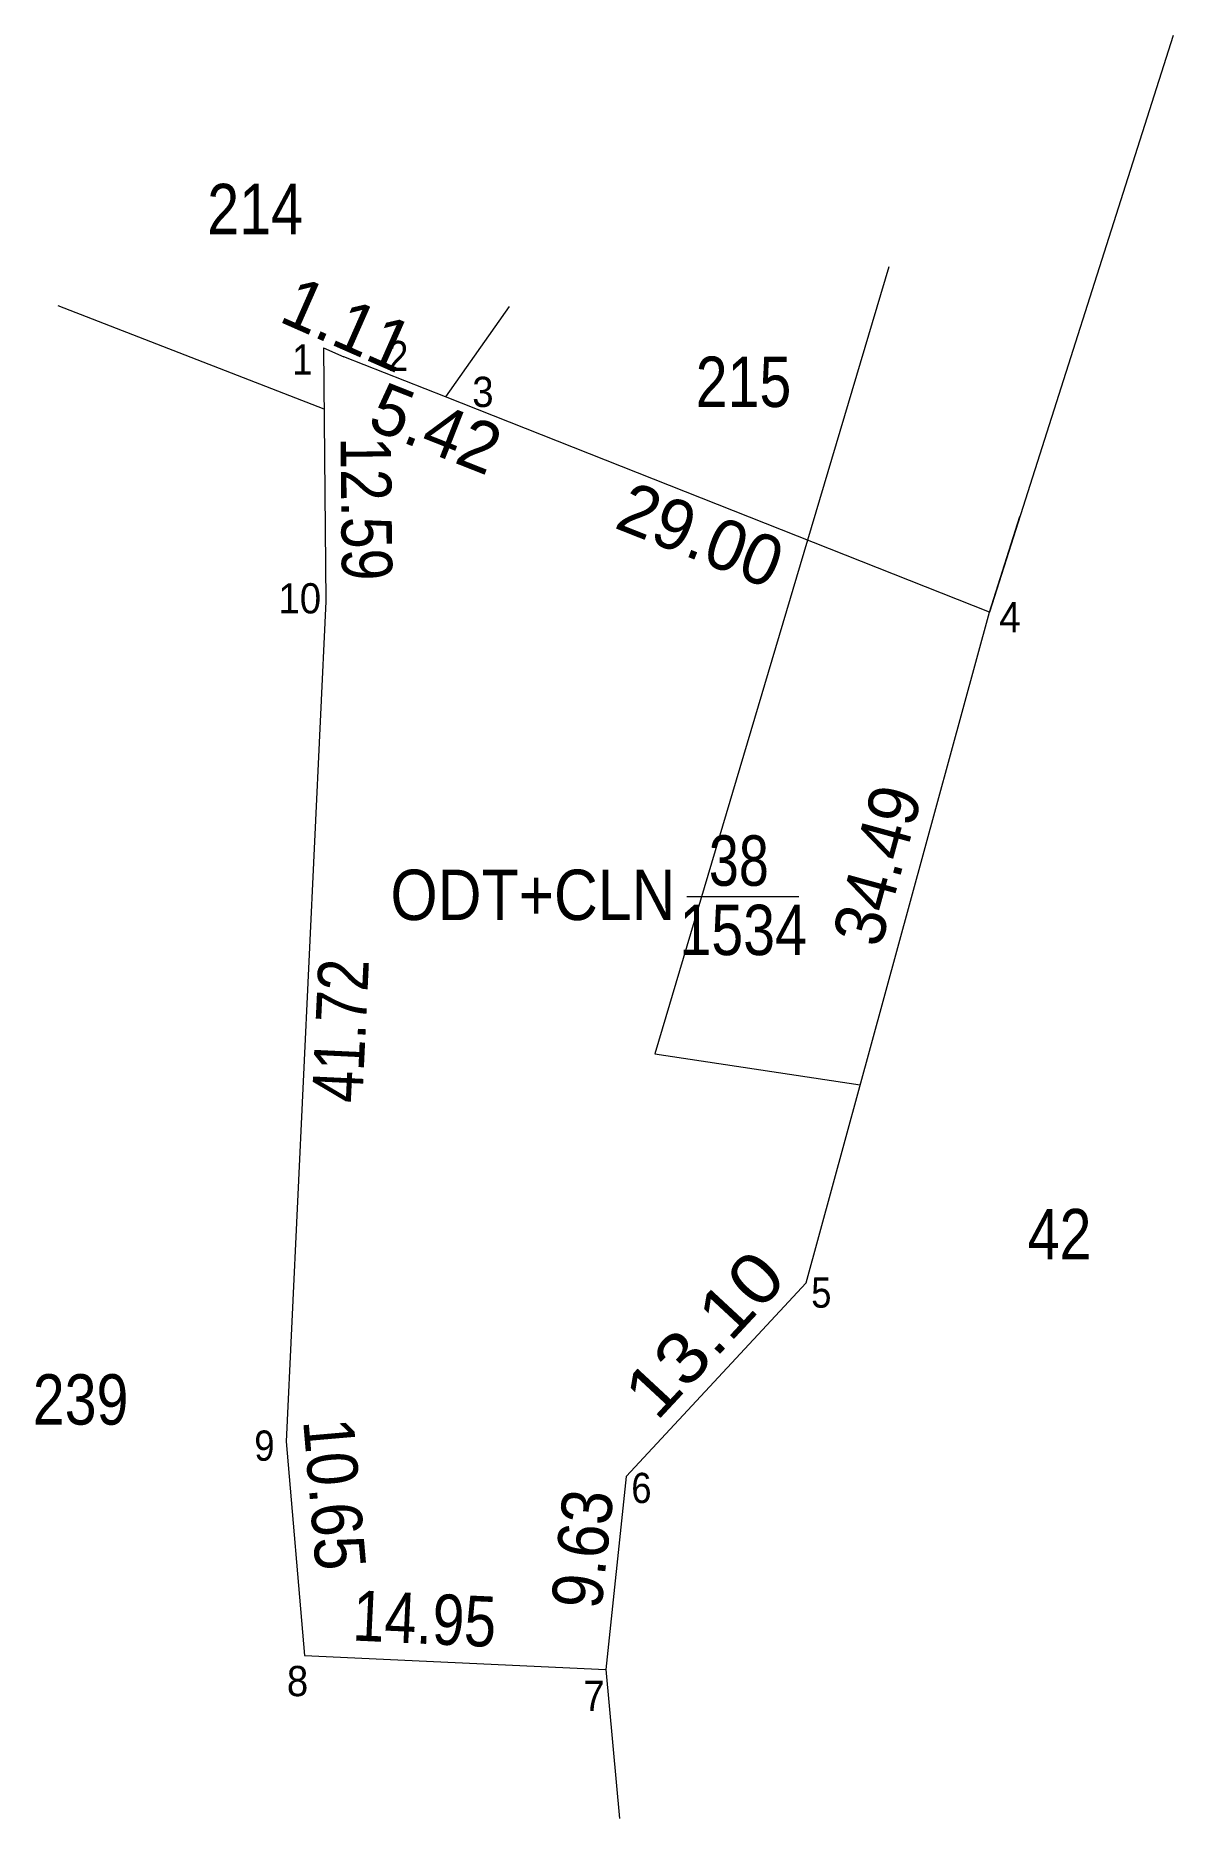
# Model space of a CAD drawing. Header units: metres. Extents: x 550352.2 to 550408.6, y 1838353.2 to 1838441.6.
import ezdxf
from ezdxf.enums import TextEntityAlignment as Align

# ---------------------------------------------------------------- set-up
doc = ezdxf.new("R2010")
doc.units = ezdxf.units.M
doc.layers.add('1', color=7, linetype='Continuous')
doc.layers.add('63', color=7, linetype='Continuous')
for name, color, linetype, lineweight in [('10', 7, 'Continuous', 13), ('2', 7, 'Continuous', 13), ('52', 7, 'Continuous', 13)]:
    doc.layers.add(name, color=color, linetype=linetype, lineweight=lineweight)

msp = doc.modelspace()

# ---------------------------------------------------------------- linework, layer by layer
at = {"layer": '10'}
for p, q in [((550353.32, 1838428.2), (550366.51, 1838423.08)), ((550375.69, 1838428.15), (550372.54, 1838423.67)), ((550366.48, 1838426.11), (550367.5, 1838425.66)), ((550399.5, 1838412.99), (550401.01, 1838417.73)), ((550381.49, 1838370.12), (550380.48, 1838360.54)), ((550380.48, 1838360.54), (550381.16, 1838353.16))]:
    msp.add_line(p, q, dxfattribs=at)
for points in [[(550366.48, 1838426.11), (550366.61, 1838413.52), (550364.63, 1838371.85), (550365.55, 1838361.24), (550380.48, 1838360.54)], [(550381.49, 1838370.12), (550390.41, 1838379.72), (550399.5, 1838412.99), (550372.54, 1838423.67), (550367.5, 1838425.66)]]:
    msp.add_lwpolyline(points, dxfattribs=at)
at = {"layer": '2'}
msp.add_line((550384.5, 1838398.89), (550390.06, 1838398.89), dxfattribs=at)
at = {"layer": '52'}
for p, q in [((550408.62, 1838441.59), (550399.5, 1838412.99)), ((550382.91, 1838391.08), (550393.1, 1838389.55))]:
    msp.add_line(p, q, dxfattribs=at)
msp.add_lwpolyline([(550394.52, 1838430.13), (550390.48, 1838416.56), (550382.91, 1838391.08)], dxfattribs=at)

# ---------------------------------------------------------------- texts
at = {"layer": '1', "width": 0.85}
msp.add_text('1534', height=2.5, dxfattribs=at).set_placement((550387.295, 1838395.98), align=Align.CENTER)
at = {"layer": '2', "width": 0.8}
msp.add_text('38', height=2.5, dxfattribs=at).set_placement((550387.08, 1838399.42), align=Align.CENTER)
at = {"layer": '2', "width": 0.9}
msp.add_text('ODT+CLN ', height=2.5, dxfattribs=at).set_placement((550384.77, 1838397.72), align=Align.RIGHT)
at = {"layer": '63', "width": 0.85}
for s, p in [('214', (550363.095, 1838431.74)), ('215', (550387.31, 1838423.17)), ('42', (550402.98, 1838380.89)), ('239', (550354.445, 1838372.69))]:
    msp.add_text(s, height=2.5, dxfattribs=at).set_placement(p, align=Align.CENTER)
at = {"layer": '63'}
for s, rotation, p in [('1.11', 336.194, (550367.18, 1838426.128)), ('5.42', 338.454, (550371.606, 1838420.945)), ('29.00', 338.389, (550384.725, 1838415.661))]:
    msp.add_text(s, height=2.5, rotation=rotation, dxfattribs=at).set_placement(p, align=Align.CENTER)
for s, width, p in [(' 1', 0.9, (550365.94, 1838424.78)), (' 2', 0.9, (550370.69, 1838424.95)), (' 3', 0.95, (550374.92, 1838423.17)), (' 10', 0.95, (550366.37, 1838412.93)), (' 4', 0.95, (550401.05, 1838412)), (' 5', 0.9, (550391.67, 1838378.49)), (' 9', 0.9, (550364.06, 1838370.9)), (' 6', 0.9, (550382.75, 1838368.8)), (' 8', 0.95, (550365.73, 1838359.22)), (' 7', 0.95, (550380.43, 1838358.49))]:
    msp.add_text(s, height=1.5, dxfattribs=dict(at, width=width)).set_placement(p, align=Align.RIGHT)
for s, rotation, width, p in [('12.59', 270.592, 0.85, (550367.367, 1838418.108)), ('34.49', 74.719, 0.95, (550395.142, 1838400.116)), ('41.72', 87.28, 0.85, (550368.575, 1838392.171)), ('13.10', 47.103, 1.15, (550386.275, 1838376.334)), ('10.65', 274.956, 0.9, (550365.799, 1838369.138)), ('9.63', 83.982, 0.9, (550380.562, 1838366.394)), ('14.95', 357.316, 0.85, (550371.441, 1838361.819))]:
    msp.add_text(s, height=2.5, rotation=rotation, dxfattribs=dict(at, width=width)).set_placement(p, align=Align.CENTER)

doc.saveas('drawing.dxf')
